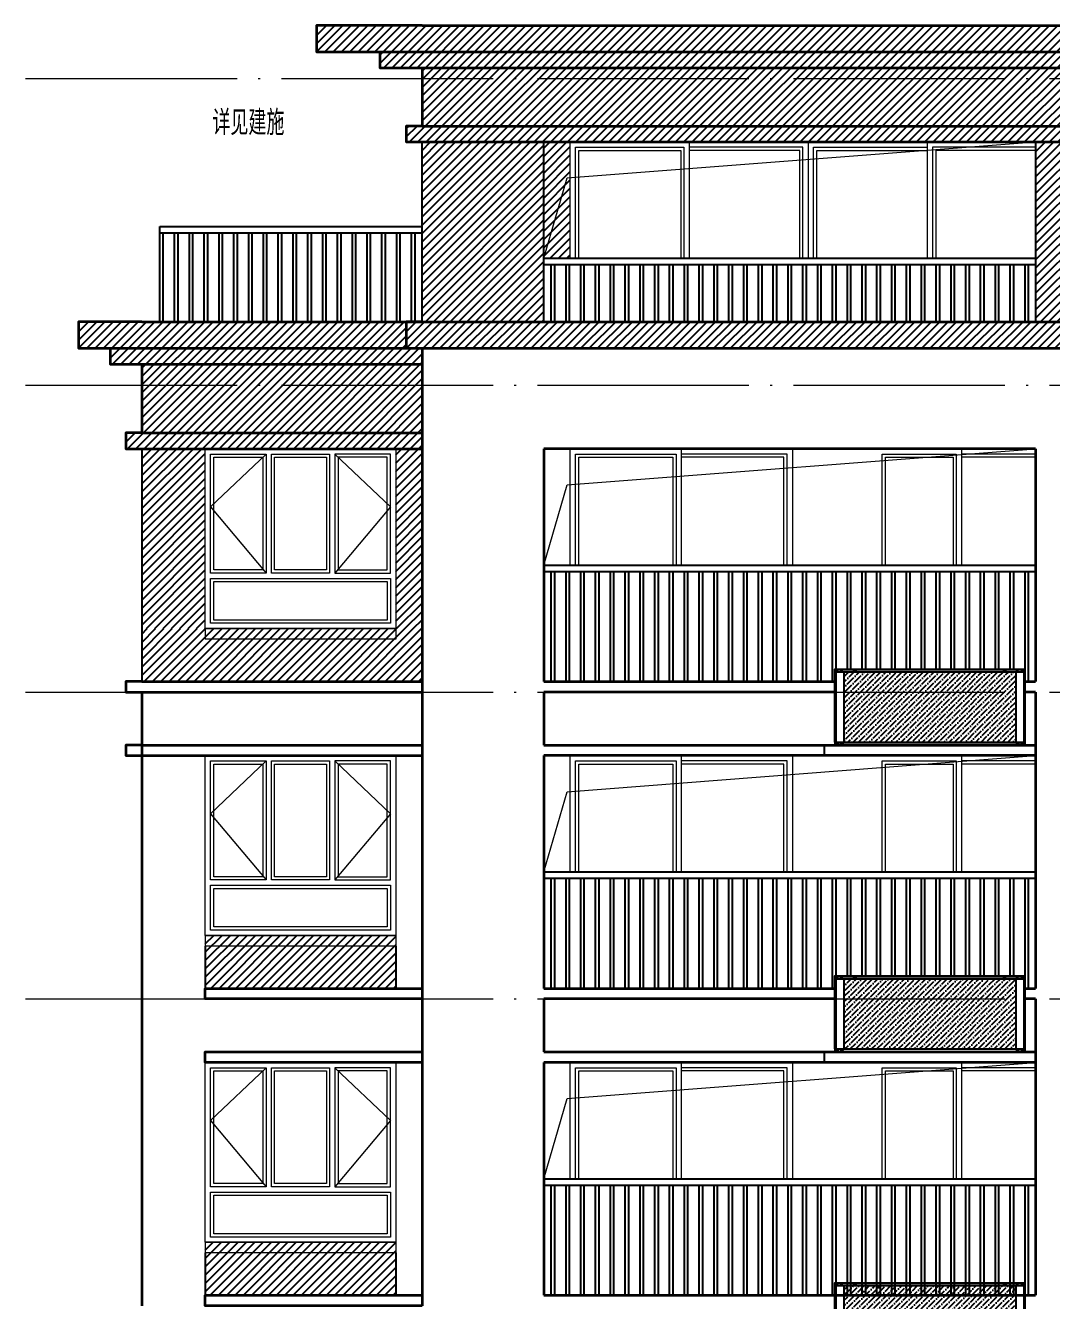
# Model space of a CAD drawing. Extents: x -518115 to 790560, y -210384 to 1628073.
# Drawn here: x 419417 to 429117, y 137999 to 150049 of the extents above; entities that cross this region are included whole.
import ezdxf
from ezdxf.xclip import XClip

# ---------------------------------------------------------------- set-up
doc = ezdxf.new("R2010")
doc.units = 0
doc.header["$LTSCALE"] = 1000
doc.header["$MEASUREMENT"] = 0
doc.header["$XCLIPFRAME"] = 0
doc.linetypes.add('DOTE', pattern=[2.4200000000000004, 2, -0.2, 0.02, -0.2])
for name, color, linetype in [('3-剖面填充（细）', 250, 'Continuous'), ('PUB_TEXT', 4, 'Continuous'), ('Stair-栏杆', 142, 'Continuous'), ('修改标示', 212, 'Continuous')]:
    doc.layers.add(name, color=color, linetype=linetype)
for name, color, linetype, lineweight in [('DOTE', 19, 'DOTE', 9), ('WALL', 9, 'Continuous', 40), ('WINDOW', 144, 'Continuous', 15), ('立面-中轮廓线', 213, 'Continuous', 35), ('立面-普通轮廓', 7, 'Continuous', 18), ('立面-洞口示意', 152, 'Continuous', 13), ('立面-窗开启线', 250, 'Continuous', 13)]:
    doc.layers.add(name, color=color, linetype=linetype, lineweight=lineweight)
doc.styles.add('_TCH_AXIS', font='COMPLEX', dxfattribs={"bigfont": 'GBCBIG'})
pattern_1 = [(45, (3.463355824351311e-08, 99772.63961436623), (-39.28862052967754, 39.28862052967754), [])]

# ---------------------------------------------------------------- blocks, each defined once
blk = doc.blocks.new('hfhfthfthf')
at = {"layer": 'Stair-栏杆'}
for p, q in [((424316.5786998163, 36475.99991834373), (428966.5787161089, 36475.99991834373)), ((424316.5786998163, 36415.99991834466), (428966.5787161089, 36415.99991834466))]:
    blk.add_line(p, q, dxfattribs=at)
for points in [[(424386.5786998165, 35376), (424386.5786998165, 36415.99991834466)], [(424416.5786998165, 36415.99991834466), (424416.5786998165, 35376)], [(424526.5786998165, 35376), (424526.5786998165, 36415.99991834466)], [(424556.5786998165, 36415.99991834466), (424556.5786998165, 35376)], [(424666.5786998165, 35376), (424666.5786998165, 36415.99991834466)], [(424696.5786998165, 36415.99991834466), (424696.5786998165, 35376)], [(424806.5786998165, 35376), (424806.5786998165, 36415.99991834466)], [(424836.5786998165, 36415.99991834466), (424836.5786998165, 35376)], [(424946.5786998165, 35376), (424946.5786998165, 36415.99991834466)], [(424976.5786998165, 36415.99991834466), (424976.5786998165, 35376)], [(425086.5786998165, 35376), (425086.5786998165, 36415.99991834466)], [(425116.5786998165, 36415.99991834466), (425116.5786998165, 35376)], [(425226.5786998165, 35376), (425226.5786998165, 36415.99991834466)], [(425256.5786998165, 36415.99991834466), (425256.5786998165, 35376)], [(425366.5786998165, 35376), (425366.5786998165, 36415.99991834466)], [(425396.5786998165, 36415.99991834466), (425396.5786998165, 35376)], [(425506.5786998165, 35376), (425506.5786998165, 36415.99991834466)], [(425536.5786998165, 36415.99991834466), (425536.5786998165, 35376)], [(425646.5786998165, 35376), (425646.5786998165, 36415.99991834466)], [(425676.5786998165, 36415.99991834466), (425676.5786998165, 35376)], [(425786.5786998165, 35376), (425786.5786998165, 36415.99991834466)], [(425816.5786998165, 36415.99991834466), (425816.5786998165, 35376)], [(425926.5786998165, 35376), (425926.5786998165, 36415.99991834466)], [(425956.5786998165, 36415.99991834466), (425956.5786998165, 35376)], [(426066.5786998165, 35376), (426066.5786998165, 36415.99991834466)], [(426096.5786998165, 36415.99991834466), (426096.5786998165, 35376)], [(426206.5786998165, 35376), (426206.5786998165, 36415.99991834466)], [(426236.5786998165, 36415.99991834466), (426236.5786998165, 35376)], [(426346.5786998165, 35376), (426346.5786998165, 36415.99991834466)], [(426376.5786998165, 36415.99991834466), (426376.5786998165, 35376)], [(426486.5786998165, 35376), (426486.5786998165, 36415.99991834466)], [(426516.5786998165, 36415.99991834466), (426516.5786998165, 35376)], [(426626.5786998165, 35376), (426626.5786998165, 36415.99991834466)], [(426656.5786998165, 36415.99991834466), (426656.5786998165, 35376)], [(426766.5786998165, 35376), (426766.5786998165, 36415.99991834466)], [(426796.5786998165, 36415.99991834466), (426796.5786998165, 35376)], [(426906.5786998165, 35376), (426906.5786998165, 36415.99991834466)], [(426936.5786998165, 36415.99991834466), (426936.5786998165, 35376)], [(427046.5786998165, 35376), (427046.5786998165, 36415.99991834466)], [(427076.5786998165, 36415.99991834466), (427076.5786998165, 35376)], [(427186.5786998165, 35376), (427186.5786998165, 36415.99991834466)], [(427216.5786998165, 36415.99991834466), (427216.5786998165, 35376)], [(427326.5786998165, 35376), (427326.5786998165, 36415.99991834466)], [(427356.5786998165, 36415.99991834466), (427356.5786998165, 35376)], [(427466.5786998165, 35376), (427466.5786998165, 36415.99991834466)], [(427496.5786998165, 36415.99991834466), (427496.5786998165, 35376)], [(427606.5786998165, 35376), (427606.5786998165, 36415.99991834466)], [(427636.5786998165, 36415.99991834466), (427636.5786998165, 35376)], [(427746.5786998165, 35376), (427746.5786998165, 36415.99991834466)], [(427776.5786998165, 36415.99991834466), (427776.5786998165, 35376)], [(427886.5786998165, 35376), (427886.5786998165, 36415.99991834466)], [(427916.5786998165, 36415.99991834466), (427916.5786998165, 35376)], [(428026.5786998165, 35376), (428026.5786998165, 36415.99991834466)], [(428056.5786998165, 36415.99991834466), (428056.5786998165, 35376)], [(428166.5786998165, 35376), (428166.5786998165, 36415.99991834466)], [(428196.5786998165, 36415.99991834466), (428196.5786998165, 35376)], [(428306.5786998165, 35376), (428306.5786998165, 36415.99991834466)], [(428336.5786998165, 36415.99991834466), (428336.5786998165, 35376)], [(428446.5786998165, 35376), (428446.5786998165, 36415.99991834466)], [(428476.5786998165, 36415.99991834466), (428476.5786998165, 35376)], [(428586.5786998165, 35376), (428586.5786998165, 36415.99991834466)], [(428616.5786998165, 36415.99991834466), (428616.5786998165, 35376)], [(428726.5786998165, 35376), (428726.5786998165, 36415.99991834466)], [(428756.5786998165, 36415.99991834466), (428756.5786998165, 35376)], [(428866.5786998165, 35376), (428866.5786998165, 36415.99991834466)], [(428896.5786998165, 36415.99991834466), (428896.5786998165, 35376)]]:
    blk.add_lwpolyline(points, dxfattribs=at)
blk = doc.blocks.new('A$C6BC36758')
at = {"layer": 'WINDOW'}
for points in [[(-1750.000285381684, 1650), (-1225.000285381684, 1650), (-1225.000285381684, 525), (-1750.000285381684, 525)], [(-1175.000285381684, 1650), (-624.9999999997672, 1650), (-624.9999999997672, 525), (-1175.000285381684, 525)], [(-50, 1650), (-575, 1650), (-575, 525), (-50, 525)], [(-1750.000285381684, 475), (-50, 475), (-50, 50), (-1750.000285381684, 50)]]:
    blk.add_lwpolyline(points, close=True, dxfattribs=at)
at = {"layer": 'WINDOW', "color": 250}
for points in [[(-1720.000285381684, 1620), (-1255.000285381684, 1620), (-1255.000285381684, 555), (-1720.000285381684, 555)], [(-1145.000285381684, 1620), (-654.9999999997672, 1620), (-654.9999999997672, 555), (-1145.000285381684, 555)], [(-80, 1620), (-545, 1620), (-545, 555), (-80, 555)], [(-1720.000285381684, 445), (-80, 445), (-80, 80), (-1720.000285381684, 80)]]:
    blk.add_lwpolyline(points, close=True, dxfattribs=at)
at = {"layer": '立面-普通轮廓'}
blk.add_lwpolyline([(-1800.000285381684, 1700), (0, 1700), (0, 0), (-1800.000285381684, 0)], close=True, dxfattribs=at)
at = {"layer": '立面-窗开启线', "color": 251, "ltscale": 0.5, "true_color": 0x636466}
for points in [[(-1225.000285381684, 1650), (-1750.000285381684, 1150), (-1225.000285381684, 525)], [(-575, 1650), (-50, 1150), (-575, 525)]]:
    blk.add_lwpolyline(points, dxfattribs=at)
blk = doc.blocks.new('A$C28396737')
at = {"layer": 'WINDOW'}
blk.add_line((-800.000142690842, 2299.999999992666), (-800.000142690842, 0), dxfattribs=at)
for points in [[(-1550.000285381684, 2249.999999992666), (-850.0001426907838, 2249.999999992608), (-850.0001426907838, 49.99999999994179), (-1550.000285381684, 50)], [(-49.99999999988358, 2249.999999992666), (-800.0001426907838, 2249.999999992608), (-800.0001426907838, 49.99999999994179), (-49.99999999988358, 50)]]:
    blk.add_lwpolyline(points, close=True, dxfattribs=at)
at = {"layer": 'WINDOW', "color": 250}
blk.add_lwpolyline([(-1520.000285381684, 2219.999999992666), (-880.0001426907838, 2219.999999992608), (-880.0001426907838, 79.99999999994179), (-1520.000285381684, 80)], close=True, dxfattribs=at)
blk.add_lwpolyline([(-800.000142690842, 80), (-79.99999999988358, 80), (-79.99999999988358, 2219.999999992666), (-800.000142690842, 2219.999999992666)], dxfattribs=at)
at = {"layer": '立面-普通轮廓'}
blk.add_lwpolyline([(-1600.000285381684, 2299.999999992666), (0, 2299.999999992666), (0, 0), (-1600.000285381684, 0)], close=True, dxfattribs=at)
blk = doc.blocks.new('A$C41BE1890')
at = {"layer": 'WINDOW'}
blk.add_line((-1050.000142690842, 2299.999999992666), (-1050.000142690842, 0), dxfattribs=at)
for points in [[(-2050.000285381684, 2249.999999992666), (-1100.000142690784, 2249.999999992608), (-1100.000142690784, 49.99999999994179), (-2050.000285381684, 50)], [(-49.99999999988358, 2249.999999992666), (-1050.000142690784, 2249.999999992608), (-1050.000142690784, 49.99999999994179), (-49.99999999988358, 50)]]:
    blk.add_lwpolyline(points, close=True, dxfattribs=at)
at = {"layer": 'WINDOW', "color": 250}
blk.add_lwpolyline([(-2020.000285381684, 2219.999999992666), (-1130.000142690784, 2219.999999992608), (-1130.000142690784, 79.99999999994179), (-2020.000285381684, 80)], close=True, dxfattribs=at)
blk.add_lwpolyline([(-1050.000142690842, 80), (-79.99999999988358, 80), (-79.99999999988358, 2219.999999992666), (-1050.000142690842, 2219.999999992666)], dxfattribs=at)
at = {"layer": '立面-普通轮廓'}
blk.add_lwpolyline([(-2100.000285381684, 2299.999999992666), (0, 2299.999999992666), (0, 0), (-2100.000285381684, 0)], close=True, dxfattribs=at)
blk = doc.blocks.new('A$C311C5180')
at = {"layer": 'WINDOW'}
for p, q in [((-3375.000142690842, 2299.999999992666), (-3375.000142690842, 0)), ((-2250.000142690958, 2299.999999992666), (-2250.000142690958, 0)), ((-1125.000142690842, 2299.999999992666), (-1125.000142690842, 0))]:
    blk.add_line(p, q, dxfattribs=at)
for points in [[(-4450.000285381684, 2249.999999992666), (-3425.000142690842, 2249.999999992608), (-3425.000142690842, 49.99999999994179), (-4450.000285381684, 50)], [(-2300.000142690842, 2249.999999992666), (-3375.000142690842, 2249.999999992608), (-3375.000142690842, 49.99999999994179), (-2300.000142690842, 50)], [(-2200.000142690842, 2249.999999992666), (-1125.000142690842, 2249.999999992608), (-1125.000142690842, 49.99999999994179), (-2200.000142690842, 50)], [(-50, 2249.999999992666), (-1075.000142690842, 2249.999999992608), (-1075.000142690842, 49.99999999994179), (-50, 50)]]:
    blk.add_lwpolyline(points, close=True, dxfattribs=at)
at = {"layer": 'WINDOW', "color": 250}
for points in [[(-4420.000285381684, 2219.999999992666), (-3455.000142690842, 2219.999999992608), (-3455.000142690842, 79.99999999994179), (-4420.000285381684, 80)], [(-80, 2219.999999992666), (-1045.000142690842, 2219.999999992608), (-1045.000142690842, 79.99999999994179), (-80, 80)]]:
    blk.add_lwpolyline(points, close=True, dxfattribs=at)
for points in [[(-3375.000142690842, 80), (-2330.000142690842, 80), (-2330.000142690842, 2219.999999992666), (-3375.000142690842, 2219.999999992666)], [(-1125.000142690842, 80), (-2170.000142690842, 80), (-2170.000142690842, 2219.999999992666), (-1125.000142690842, 2219.999999992666)]]:
    blk.add_lwpolyline(points, dxfattribs=at)
at = {"layer": '立面-普通轮廓'}
blk.add_lwpolyline([(-4500.000285381684, 2299.999999992666), (0, 2299.999999992666), (0, 0), (-4500.000285381684, 0)], close=True, dxfattribs=at)
blk = doc.blocks.new('A$C0FC9229A')
at = {"color": 164}
blk.add_wipeout([(1079.579837211702, 1056.4612844407857), (1079.0798372109443, 1056.961284441528), (-922.9201627899898, 1056.9612844389592), (-923.4201627882102, 1056.4612844407295), (-923.4201627881281, 1026.9612844414949), (-921.9201627881267, 1026.9612844417134), (-921.9201627881266, 286.96128444166413), (-923.4201627881263, 286.96128444170995), (-923.4201627882101, 257.4612844426099), (-922.92016278999, 256.96128444438006), (1079.0798372109446, 256.96128444187), (1079.5798372117024, 257.4612844426122), (1079.5798372118738, 286.9612844416141), (1078.0798372118734, 286.961284441712), (1078.0798372118734, 1026.9612844416044), (1079.5798372118675, 1026.9612844419455)], dxfattribs=at).translate(0, 0, -1e-08).dxf.layer = 'WALL'
h = blk.add_hatch()
h.set_pattern_fill('ANSI36', color=164, scale=25, style=0)
h.set_pattern_definition([(45, (0, 0), (21.04747528375584, 77.17407604043804), [99.21875, -19.84375, 0, -19.84375])])
h.paths.add_polyline_path([(982.5813084756956, 286.9612844416974), (982.5813084756956, 1026.961284441697), (-825.9216340542771, 1026.961284441671), (-825.9216340542771, 286.9612844416711)])
for p, q in [((-923.4201627881266, 1026.96128444167), (-923.4201627881266, 1056.461284440738)), ((-923.4201627881266, 1056.461284440738), (-922.9201627899893, 1056.461284440738)), ((-923.4201627881266, 1051.754177659896), (1079.579837211873, 1051.754177659925)), ((-923.4201627881266, 1026.96128444167), (1079.579837211873, 1026.961284441699)), ((-922.9201627899893, 1056.961284441553), (1079.079837210942, 1056.961284441582)), ((-922.9201627899893, 1026.96128444167), (-922.9201627899893, 1056.961284441553)), ((-922.9201627899893, 1056.814837830636), (1079.079837210942, 1056.814837830665)), ((-922.9201627899893, 1052.107731049909), (1079.079837210942, 1052.107731049939)), ((-921.9201627881266, 286.9612844416697), (-921.9201627881266, 1026.96128444167)), ((-921.5666091800667, 1026.96128444167), (-921.5666091800667, 286.9613622748584)), ((-921.0716340537183, 286.9612844416697), (-921.0716340537183, 1026.96128444167)), ((-912.068080663681, 1026.96128444167), (-912.068080663681, 286.9612844416697)), ((-911.9201627885923, 1056.814837830636), (-911.9201627885923, 1026.96128444167)), ((-911.7145272712223, 1026.96128444167), (-911.7145272712223, 286.9612844416697)), ((-896.9201627885923, 1039.848035787727), (-899.4201627899893, 1038.404660114698)), ((-899.4201627899893, 1038.404660114698), (-899.4201627899893, 1035.517908768525)), ((-899.4201627899893, 1035.517908768525), (-896.9201627885923, 1034.074533095496)), ((-896.9201627885923, 1029.606468328537), (-896.9201627885923, 1044.316100554686)), ((-894.4201627899893, 1038.404660114698), (-896.9201627885923, 1039.848035787727)), ((-896.9201627885923, 1034.074533095496), (-894.4201627899893, 1035.517908768525)), ((-894.4201627899893, 1035.517908768525), (-894.4201627899893, 1038.404660114698)), ((-846.9201627885923, 1039.848035787727), (-849.4201627899893, 1038.404660114698)), ((-849.4201627899893, 1038.404660114698), (-849.4201627899893, 1035.517908768525)), ((-849.4201627899893, 1035.517908768525), (-846.9201627885923, 1034.074533095496)), ((-846.9201627885923, 1029.606468328537), (-846.9201627885923, 1044.316100554686)), ((-844.4201627899893, 1038.404660114698), (-846.9201627885923, 1039.848035787727)), ((-846.9201627885923, 1034.074533095496), (-844.4201627899893, 1035.517908768525)), ((-844.4201627899893, 1035.517908768525), (-844.4201627899893, 1038.404660114698)), ((-826.4216340524144, 1026.96128444167), (-826.4216340524144, 286.9612844416697)), ((-825.9216340542771, 1026.96128444167), (-825.9216340542771, 286.9612844416697)), ((-719.7339139464311, 1044.642090430745), (-703.1064116298221, 1044.642090430745)), ((-719.7339139464311, 1034.852737898735), (-703.1064116298221, 1034.852737898735)), ((-711.4201627881266, 1054.099483286176), (-711.4201627881266, 1025.40696208764)), ((859.2660860535689, 1044.642090430774), (875.8935883701779, 1044.642090430774)), ((859.2660860535689, 1034.852737898764), (875.8935883701779, 1034.852737898764)), ((867.5798372118734, 1054.099483286205), (867.5798372118734, 1025.406962087669)), ((982.5813084756956, 1026.961284441699), (982.5813084756956, 286.9612844416988)), ((1003.079837209545, 1039.848035787756), (1000.579837210942, 1038.404660114727)), ((1000.579837210942, 1038.404660114727), (1000.579837210942, 1035.517908768554)), ((1000.579837210942, 1035.517908768554), (1003.079837209545, 1034.074533095525)), ((1003.079837209545, 1029.606468328566), (1003.079837209545, 1044.316100554715)), ((1005.579837210942, 1038.404660114727), (1003.079837209545, 1039.848035787756)), ((1003.079837209545, 1034.074533095525), (1005.579837210942, 1035.517908768554)), ((1005.579837210942, 1035.517908768554), (1005.579837210942, 1038.404660114727)), ((1053.079837211873, 1039.848035787756), (1050.579837210942, 1038.404660114727)), ((1050.579837210942, 1038.404660114727), (1050.579837210942, 1035.517908768554)), ((1050.579837210942, 1035.517908768554), (1053.079837211873, 1034.074533095525)), ((1053.079837209545, 1029.606468328566), (1053.079837209545, 1044.316100554715)), ((1055.579837210942, 1038.404660114727), (1053.079837211873, 1039.848035787756)), ((1053.079837211873, 1034.074533095525), (1055.579837210942, 1035.517908768554)), ((1055.579837210942, 1035.517908768554), (1055.579837210942, 1038.404660114727)), ((1067.874201694503, 1026.961284441699), (1067.874201694503, 286.9612844416988)), ((1068.079837211873, 1056.961284441582), (1068.079837211873, 1026.961284441699)), ((1068.227755086962, 1026.961284441699), (1068.227755086962, 286.9612844416988)), ((1077.231308476999, 286.9612844416988), (1077.231308476999, 1026.961284441699)), ((1077.726283603348, 1026.961284441699), (1077.726283603348, 286.9613622748875)), ((1078.079837211873, 286.9612844416988), (1078.079837211873, 1026.961284441699)), ((1079.079837210942, 1026.961284441699), (1079.079837210942, 1056.961284441582)), ((1079.579837211873, 1056.461284440767), (1079.079837210942, 1056.461284440767)), ((1079.579837211873, 1026.961284441699), (1079.579837211873, 1056.461284440767)), ((-923.4201627881266, 286.9612844416697), (1079.579837211873, 286.9612844416988)), ((-923.4201627881266, 286.9612844416697), (-923.4201627881266, 257.461284442601)), ((-922.9201627899893, 286.9612844416697), (-922.9201627899893, 256.9612844417861)), ((-921.9201627881266, 286.9612844416697), (-825.9216340542771, 286.9612844416697)), ((-911.9201627885923, 257.107731052587), (-911.9201627885923, 286.9612844416697)), ((-899.4201627899893, 278.4046601146983), (-896.9201627885923, 279.8480357878434)), ((-899.4201627899893, 275.5179087686411), (-899.4201627899893, 278.4046601146983)), ((-896.9201627885923, 274.0745330956124), (-899.4201627899893, 275.5179087686411)), ((-896.9201627885923, 284.3161005548027), (-896.9201627885923, 269.6064683286531)), ((-896.9201627885923, 279.8480357878434), (-894.4201627899893, 278.4046601146983)), ((-894.4201627899893, 275.5179087686411), (-896.9201627885923, 274.0745330956124)), ((-894.4201627899893, 278.4046601146983), (-894.4201627899893, 275.5179087686411)), ((-849.4201627899893, 278.4046601146983), (-846.9201627885923, 279.8480357878434)), ((-849.4201627899893, 275.5179087686411), (-849.4201627899893, 278.4046601146983)), ((-846.9201627885923, 274.0745330956124), (-849.4201627899893, 275.5179087686411)), ((-846.9201627885923, 284.3161005548027), (-846.9201627885923, 269.6064683286531)), ((-846.9201627885923, 279.8480357878434), (-844.4201627899893, 278.4046601146983)), ((-844.4201627899893, 275.5179087686411), (-846.9201627885923, 274.0745330956124)), ((-844.4201627899893, 278.4046601146983), (-844.4201627899893, 275.5179087686411)), ((1000.579837210942, 278.4046601148439), (1003.079837209545, 279.8480357878725)), ((1000.579837210942, 275.5179087686702), (1000.579837210942, 278.4046601148439)), ((1003.079837209545, 274.0745330956415), (1000.579837210942, 275.5179087686702)), ((1003.079837209545, 284.3161005548318), (1003.079837209545, 269.6064683286822)), ((1003.079837209545, 279.8480357878725), (1005.579837210942, 278.4046601148439)), ((1005.579837210942, 275.5179087686702), (1003.079837209545, 274.0745330956415)), ((1005.579837210942, 278.4046601148439), (1005.579837210942, 275.5179087686702)), ((1050.579837210942, 278.4046601148439), (1053.079837211873, 279.8480357878725)), ((1050.579837210942, 275.5179087686702), (1050.579837210942, 278.4046601148439)), ((1053.079837211873, 274.0745330956415), (1050.579837210942, 275.5179087686702)), ((1053.079837209545, 284.3161005548318), (1053.079837209545, 269.6064683286822)), ((1053.079837211873, 279.8480357878725), (1055.579837210942, 278.4046601148439)), ((1055.579837210942, 275.5179087686702), (1053.079837211873, 274.0745330956415)), ((1055.579837210942, 278.4046601148439), (1055.579837210942, 275.5179087686702)), ((1068.079837211873, 256.9612844418152), (1068.079837211873, 286.9612844416988)), ((1079.079837210942, 286.9612844416988), (1079.079837210942, 256.9612844418152)), ((1079.579837211873, 286.9612844416988), (1079.579837211873, 257.4612844426301)), ((-923.4201627881266, 262.1683912233275), (1079.579837211873, 262.1683912233566)), ((-923.4201627881266, 257.461284442601), (-922.9201627899893, 257.461284442601)), ((-922.9201627899893, 261.8148378334299), (1079.079837210942, 261.814837833459)), ((-922.9201627899893, 257.107731052587), (1079.079837210942, 257.1077310526161)), ((-922.9201627899893, 256.9612844417861), (1079.079837210942, 256.9612844418152)), ((1079.579837211873, 257.4612844426301), (1079.079837210942, 257.4612844426301))]:
    blk.add_line(p, q, dxfattribs=at)
for points in [[(-923.4201627881266, 1051.754177659896), (-923.382646670565, 1051.888544058689), (-923.2743637273088, 1052.003718933818), (-923.1117844744585, 1052.080736328644), (-922.9201627899893, 1052.107731049909)], [(1079.579837211873, 1051.754177659925), (1079.541776977945, 1051.889476683282), (1079.433390601072, 1052.004177660274), (1079.271178926341, 1052.080818401126), (1079.079837210942, 1052.107731049939)], [(-923.4201627881266, 262.1683912233275), (-923.382646670565, 262.0340248246503), (-923.2743637273088, 261.9188499495212), (-923.1117844744585, 261.8418325546954), (-922.9201627899893, 261.8148378334299)], [(1079.579837211873, 262.1683912233566), (1079.541776977945, 262.0330922001158), (1079.433390601072, 261.9183912230073), (1079.271178926341, 261.8417504822719), (1079.079837210942, 261.814837833459)]]:
    blk.add_lwpolyline(points, dxfattribs=at)
for centre, radius in [((-896.9201627885923, 1036.96128444167), 9.999999999959998), ((-896.9201627885923, 1036.96128444167), 9.499999999199998), ((-846.9201627885923, 1036.96128444167), 9.999999999959998), ((-846.9201627885923, 1036.96128444167), 9.499999999199998), ((1003.079837209545, 1036.961284441699), 9.999999999959998), ((1003.079837209545, 1036.961284441699), 9.499999999199998), ((1053.079837211873, 1036.961284441699), 9.999999999959998), ((1053.079837211873, 1036.961284441699), 9.499999999199998), ((-896.9201627885923, 276.9612844416697), 9.999999999959998), ((-896.9201627885923, 276.9612844416697), 9.499999999199998), ((-846.9201627885923, 276.9612844416697), 9.999999999959998), ((-846.9201627885923, 276.9612844416697), 9.499999999199998), ((1003.079837209545, 276.9612844416988), 9.999999999959998), ((1003.079837209545, 276.9612844416988), 9.499999999199998), ((1053.079837211873, 276.9612844416988), 9.999999999959998), ((1053.079837211873, 276.9612844416988), 9.499999999199998)]:
    blk.add_circle(centre, radius, dxfattribs=at)
for centre, radius, start, end in [((-922.9201627899893, 1056.461284440738), 0.4999999982210284, 90, 180), ((-719.9783924506046, 1039.74741416474), 4.900778049206776, 87.14057591316207, 272.8594240868379), ((-702.8619331256486, 1039.74741416474), 4.900778049206776, 267.1405759131621, 92.85942408683792), ((859.0216075493954, 1039.747414164769), 4.900778049206776, 87.14057591316207, 272.8594240868379), ((876.1380668743514, 1039.747414164769), 4.900778049206776, 267.1405759131621, 92.85942408683792), ((1079.079837210942, 1056.461284440767), 0.5000000007600001, 0, 90), ((-922.9201627899893, 257.461284442601), 0.4999999982210284, 180, 270), ((1079.079837210942, 257.4612844426301), 0.5000000007600001, 270, 0)]:
    blk.add_arc(centre, radius, start, end, dxfattribs=at)
blk = doc.blocks.new('GDGTFHFHFGHB')
at = {"layer": '立面-中轮廓线'}
for p, q in [((420516.578702806, 38176), (420516.578702806, 35275.99999999988)), ((423166.5787371339, 38176.00000000001), (423166.5787371339, 35276.00000000003)), ((424316.5786998163, 38176.00000000001), (424316.5786998163, 37676.00000000012)), ((428966.5787161089, 38176.00000000002), (428966.5787161089, 35375.99999999977)), ((424316.5786998163, 37576.00000000012), (424316.5786998163, 35375.99999999977))]:
    blk.add_line(p, q, dxfattribs=at)
for points in [[(423166.5787371339, 37575.99999999945), (421116.5787028348, 37576.00000000012), (421116.5787028348, 37676.00000000012), (423166.5787371339, 37676.00000000012)], [(424316.5786998163, 37676.00000000012), (428966.5787161089, 37676.00000000012)], [(428966.5787161089, 37576.00000000055), (424316.5786998163, 37576.00000000012)], [(423166.5787371339, 35276.00000000003), (421116.5787028348, 35275.99999999977), (421116.5787028348, 35375.99999999977), (423166.5787371339, 35375.99999999951)], [(424316.5786998163, 35375.99999999977), (428966.5787161089, 35375.99999999977)]]:
    blk.add_lwpolyline(points, dxfattribs=at)
at = {"layer": '立面-普通轮廓'}
for points in [[(421116.5718983285, 35876.00000000012), (421116.5718983285, 35776.00000000023)], [(421116.5787028351, 35876.00000000023), (422916.5787028322, 35876.00000000035), (422916.5787028738, 35776.00000000058), (421116.5787028351, 35776.00000000023)]]:
    blk.add_lwpolyline(points, dxfattribs=at)
at = {"layer": '立面-洞口示意'}
blk.add_lwpolyline([(424316.5786998165, 36475.99991834373), (424536.0482824345, 37234.75898119411), (428966.5787161089, 37576.00000000055)], dxfattribs=at)
for name, p in [('A$C6BC36758', (422916.578702835, 35876.00000000035)), ('hfhfthfthf', (0, 0))]:
    blk.add_blockref(name, p)
ref = blk.add_blockref('A$C41BE1890', (426666.5787025858, 35275.99999999999))
XClip(ref).set_block_clipping_path([(-2100.000285381684, 1199.9999183437394), (0, 2299.9999999926586)])
ref = blk.add_blockref('A$C28396737', (429066.4852851368, 35276.00000000002))
XClip(ref).set_block_clipping_path([(-1600.0002853815677, 1199.9999183437103), (-99.90656902786577, 2300.0000000003856)])
blk = doc.blocks.new('GHFHTFHFTHF')
at = {"layer": '3-剖面填充（细）'}
h = blk.add_hatch(dxfattribs=at)
h.set_pattern_fill('ANSI31', color=256, scale=35)
h.set_pattern_definition([(45, (0, 0), (-39.28862052967754, 39.28862052967754), [])])
h.paths.add_polyline_path([(421116.5787028351, 44075.99999999988), (422916.578702835, 44076.00000000666), (422916.578702835, 44576.00000000713), (421116.5787028351, 44576.00000000023)])
for p, q in [((421116.5787028351, 44476.00000000023), (421116.5787028348, 44075.99999999977)), ((422916.5787028351, 44475.99999999919), (422916.5787028348, 44075.99999999872))]:
    blk.add_line(p, q, dxfattribs=at)

msp = doc.modelspace()

# ---------------------------------------------------------------- hatches: boundary and pattern name
at = {"layer": '3-剖面填充（细）'}
h = msp.add_hatch(dxfattribs=at)
h.set_pattern_fill('ANSI31', color=256, scale=35)
h.set_pattern_definition([(45, (-400.0002768328995, 103772.6396167126), (-39.28862052967754, 39.28862052967754), [])])
h.paths.add_polyline_path([(445616.5821117261, 148948.6396143684), (445616.5821117261, 150048.639616715), (422166.5787456596, 150048.6396167101), (422166.5787456594, 149798.6396167128), (422766.5787442079, 149798.6396143657), (422766.5787442079, 149648.6396143669), (423166.5787371685, 149648.6396167128), (423166.5787371685, 149098.6396143664), (423016.5787371683, 149098.6396143664), (423016.5787371685, 148948.6396143641)])
h = msp.add_hatch(dxfattribs=at)
h.set_pattern_fill('ANSI31', color=256, scale=35)
h.set_pattern_definition([(45, (599.9997146729147, 102372.6396143663), (-39.28862052967754, 39.28862052967754), [])])
h.paths.add_polyline_path([(424316.5786998508, 147248.6396143662), (424316.5786998508, 148948.6396143663), (423166.5787371653, 148948.6396143665), (423166.578737165, 147248.6396143663)])
h = msp.add_hatch(dxfattribs=at)
h.set_pattern_fill('ANSI31', color=256, scale=35)
h.set_pattern_definition([(45, (-4650.000324038789, 102672.6396143666), (-39.28862052967754, 39.28862052967754), [])])
h.paths.add_polyline_path([(424316.5776512607, 147848.6395327105), (424316.5776512608, 148948.6396143654), (424566.5898378491, 148948.6396143641), (424566.5898378494, 147848.6395327093)])
h = msp.add_hatch(dxfattribs=at)
h.set_pattern_fill('ANSI31', color=256, scale=35)
h.set_pattern_definition([(45, (6399.999693647958, 102672.6396143666), (-39.28862052967754, 39.28862052967754), [])])
h.paths.add_polyline_path([(430866.5797503755, 147248.6396143669), (430866.5797503754, 148948.6396143654), (428966.5787161404, 148948.6396143641), (428966.5787161399, 147248.6396143656)])
h = msp.add_hatch(dxfattribs=at)
h.set_pattern_fill('ANSI31', color=256, scale=35)
h.set_pattern_definition([(45, (-2650.000319654879, 100972.6396143662), (-39.28862052967754, 39.28862052967754), [])])
h.paths.add_polyline_path([(423166.580605143, 146048.6396143692), (423166.5768691939, 146998.6396143663), (423016.5787371595, 146998.6396143663), (423016.5787371595, 147248.6396143688), (419916.5787028375, 147248.6396143637), (419916.5787028375, 146998.6396143663), (420216.5787028406, 146998.6396143663), (420216.5787028406, 146848.6396143675), (420516.5787028407, 146848.6396143663), (420516.5787028407, 146198.6396143664), (420366.5787028405, 146198.6396143664), (420366.5787028406, 146048.6396143647)])
h = msp.add_hatch(dxfattribs=at)
h.set_pattern_fill('ANSI31', color=256, scale=35)
h.set_pattern_definition([(45, (449.9997146730311, 100972.6396143662), (-39.28862052967754, 39.28862052967754), [])])
h.paths.add_polyline_path([(445616.5821117261, 146998.6396143612), (445616.5821117261, 147248.6396143612), (423016.5787371654, 147248.6396143637), (423016.578737165, 146998.6396143636)])
h = msp.add_hatch(dxfattribs=at)
h.set_pattern_fill('ANSI31', color=256, scale=35)
h.set_pattern_definition([(45, (-2050.000319645973, 99772.63961436623), (-39.28862052967754, 39.28862052967754), [])])
h.paths.add_polyline_path([(420516.578702846, 144348.639614368), (421116.5784174879, 144348.6396143733), (421116.5784174883, 146048.6396143691), (420516.5787028464, 146048.6396143637)])
h = msp.add_hatch(dxfattribs=at)
h.set_pattern_fill('ANSI31', color=256, scale=35)
h.set_pattern_definition(pattern_1)
h.paths.add_polyline_path([(422916.5787028699, 144348.6396143667), (423166.5787371685, 144348.6396143733), (423166.5787371689, 146048.6396143691), (422916.5787028703, 146048.6396143623)])
h = msp.add_hatch(dxfattribs=at)
h.set_pattern_fill('ANSI31', color=256, scale=35)
h.set_pattern_definition(pattern_1)
h.paths.add_polyline_path([(420516.578702842, 143848.6396143684), (423166.5787371685, 143848.6396143727), (423166.5787371685, 144348.6396143732), (420516.578702842, 144348.6396143688)])
h = msp.add_hatch(dxfattribs=at)
h.set_pattern_fill('ANSI31', color=256, scale=35)
h.set_pattern_definition([(45, (3.463355824351311e-08, 96872.63961436617), (-39.28862052967754, 39.28862052967754), [])])
h.paths.add_polyline_path([(421116.5787028698, 140948.6396143661), (422916.5787028696, 140948.6396143728), (422916.5787028696, 141448.6396143733), (421116.5787028698, 141448.6396143664)])

# ---------------------------------------------------------------- linework, layer by layer
at = {"color": 7}
for p, q in [((423166.5787371685, 147248.6396143663), (423166.5787371684, 148948.6396143664)), ((424316.5786998508, 147248.6396143663), (424316.5786998508, 148948.6396143664)), ((428966.5787161434, 148948.6396143664), (428966.5787161434, 147248.6396143663)), ((420516.5787028495, 146048.6396143663), (420516.578702841, 143848.639614366))]:
    msp.add_line(p, q, dxfattribs=at)
at = {"color": 2}
for points in [[(428966.1298703141, 143248.6396143663), (426966.1298703141, 143248.6396143663), (426966.1298703141, 143148.6396143664), (428966.1298703141, 143148.6396143664)], [(428966.1298703141, 140348.6396143663), (426966.1298703141, 140348.6396143663), (426966.1298703141, 140248.6396143664), (428966.1298703141, 140248.6396143664)]]:
    msp.add_lwpolyline(points, close=True, dxfattribs=at)
at = {"layer": '3-剖面填充（细）'}
for p, q in [((421116.5787028697, 141348.6396143664), (421116.5787028695, 140948.6396143659)), ((422916.5787028697, 141348.6396143654), (422916.5787028695, 140948.6396143649))]:
    msp.add_line(p, q, dxfattribs=at)
at = {"layer": 'DOTE', "linetype": 'DOTE'}
for p, q in [((419416.5787028407, 149548.6396143662), (471816.5787018674, 149548.6396143663)), ((419416.5787028407, 146648.6396143662), (471816.5787018674, 146648.6396143663))]:
    msp.add_line(p, q, dxfattribs=at)
at = {"layer": 'Stair-栏杆'}
for p, q in [((420686.5787028406, 148148.6294899706), (423166.5787371596, 148148.6294899707)), ((420686.5787028406, 148088.6294899716), (423166.5787371595, 148088.6294899716))]:
    msp.add_line(p, q, dxfattribs=at)
for points in [[(420686.5787028406, 147248.6294899706), (420686.5787028406, 148148.6294899706)], [(420716.5787028406, 148088.6294899716), (420716.5787028406, 147248.6294899706)], [(420826.5787028406, 147248.6294899706), (420826.5787028406, 148088.6294899716)], [(420856.5787028406, 148088.6294899716), (420856.5787028406, 147248.6294899706)], [(420966.5787028406, 147248.6294899706), (420966.5787028406, 148088.6294899716)], [(420996.5787028406, 148088.6294899716), (420996.5787028406, 147248.6294899706)], [(421106.5787028406, 147248.6294899706), (421106.5787028406, 148088.6294899716)], [(421136.5787028406, 148088.6294899716), (421136.5787028406, 147248.6294899706)], [(421246.5787028406, 147248.6294899706), (421246.5787028406, 148088.6294899716)], [(421276.5787028406, 148088.6294899716), (421276.5787028406, 147248.6294899706)], [(421386.5787028406, 147248.6294899706), (421386.5787028406, 148088.6294899716)], [(421416.5787028406, 148088.6294899716), (421416.5787028406, 147248.6294899706)], [(421526.5787028406, 147248.6294899706), (421526.5787028406, 148088.6294899716)], [(421556.5787028406, 148088.6294899716), (421556.5787028406, 147248.6294899706)], [(421666.5787028406, 147248.6294899706), (421666.5787028406, 148088.6294899716)], [(421696.5787028406, 148088.6294899716), (421696.5787028406, 147248.6294899706)], [(421806.5787028406, 147248.6294899706), (421806.5787028406, 148088.6294899716)], [(421836.5787028406, 148088.6294899716), (421836.5787028406, 147248.6294899706)], [(421946.5787028406, 147248.6294899706), (421946.5787028406, 148088.6294899716)], [(421976.5787028406, 148088.6294899716), (421976.5787028406, 147248.6294899706)], [(422086.5787028406, 147248.6294899706), (422086.5787028406, 148088.6294899716)], [(422116.5787028406, 148088.6294899716), (422116.5787028406, 147248.6294899706)], [(422226.5787028406, 147248.6294899706), (422226.5787028406, 148088.6294899716)], [(422256.5787028406, 148088.6294899716), (422256.5787028406, 147248.6294899706)], [(422366.5787028406, 147248.6294899706), (422366.5787028406, 148088.6294899716)], [(422396.5787028406, 148088.6294899716), (422396.5787028406, 147248.6294899706)], [(422506.5787028406, 147248.6294899706), (422506.5787028406, 148088.6294899716)], [(422536.5787028406, 148088.6294899716), (422536.5787028406, 147248.6294899706)], [(422646.5787028406, 147248.6294899706), (422646.5787028406, 148088.6294899716)], [(422676.5787028406, 148088.6294899716), (422676.5787028406, 147248.6294899706)], [(422786.5787028406, 147248.6294899706), (422786.5787028406, 148088.6294899716)], [(422816.5787028406, 148088.6294899716), (422816.5787028406, 147248.6294899706)], [(422926.5787028406, 147248.6294899706), (422926.5787028406, 148088.6294899716)], [(422956.5787028406, 148088.6294899716), (422956.5787028406, 147248.6294899706)], [(423066.5787028406, 147248.6294899706), (423066.5787028406, 148088.6294899716)], [(423096.5787028406, 148088.6294899716), (423096.5787028406, 147248.6294899706)]]:
    msp.add_lwpolyline(points, dxfattribs=at)
at = {"layer": '立面-中轮廓线', "color": 2}
for p, q in [((423166.5787371685, 150048.6396143663), (445616.582111726, 150048.6396143663)), ((422766.5787442079, 149798.6396143663), (445616.5821117261, 149798.6396143663)), ((423166.5787371685, 149648.6396143663), (445616.582111726, 149648.6396143663)), ((423166.5787371685, 149098.6396143664), (445616.582111726, 149098.6396143664)), ((423166.5787371685, 148948.6396143664), (445616.582111726, 148948.6396143664)), ((420516.5787028406, 147248.6396143663), (423166.5787371685, 147248.6396143663)), ((423166.5659562895, 147248.6396143663), (445616.582111726, 147248.6396143663)), ((420216.5787028406, 146998.6396143663), (423166.5659562895, 146998.6396143663)), ((423166.5659562895, 146998.6396143663), (445616.582111726, 146998.6396143663)), ((420516.5787028406, 146848.6396143663), (423166.5787371685, 146848.6396143663)), ((420516.5787028406, 146198.6396143664), (423166.5787371685, 146198.6396143664)), ((420516.5787028406, 146048.6396143664), (423166.5787371685, 146048.6396143664)), ((420516.5787028406, 143848.639614366), (423166.5787371685, 143848.6396143657)), ((420516.5787028405, 143748.6396143662), (423166.5787371684, 143748.6396143659)), ((420516.5787028406, 143248.6396143663), (423166.5787371685, 143248.6396143661)), ((420516.5787028417, 143148.6396143666), (423166.5787371696, 143148.6396143663))]:
    msp.add_line(p, q, dxfattribs=at)
at = {"layer": '立面-中轮廓线'}
for p, q in [((423166.5659562895, 146998.6396143663), (423166.5787371685, 143748.6396143662)), ((424316.5786998508, 146048.6396143663), (424316.5786998508, 143848.6396143659)), ((428966.5787161435, 146048.6396143668), (428966.5787161435, 143848.6396143659)), ((420516.5787028406, 143748.6396143662), (420516.5787028406, 140848.6396143661)), ((423166.5787371685, 143748.6396143662), (423166.5787371685, 140848.6396143662)), ((424316.5786998508, 143748.6396143662), (424316.5786998508, 143248.6396143663)), ((428966.5787161435, 143748.6396143662), (428966.5787161435, 140948.6396143659)), ((424316.5786998508, 143148.6396143663), (424316.5786998508, 140948.6396143659))]:
    msp.add_line(p, q, dxfattribs=at)
at = {"layer": '立面-中轮廓线', "color": 2}
for points in [[(423166.5787371685, 150048.6396143663), (422166.5787456626, 150048.6396167128), (422166.5787456626, 149798.6396167128), (422766.5787442079, 149798.6396143663), (422766.5787442079, 149648.6396143663), (423166.5787371685, 149648.6396143663), (423166.5787371685, 149098.6396143664), (423016.5787371685, 149098.6396143664), (423016.5787371685, 148948.6396143664), (423166.5787371685, 148948.6396143664)], [(420516.5787028406, 147248.6396143663), (419916.5787028406, 147248.6396143663), (419916.5787028406, 146998.6396143663), (420216.5787028406, 146998.6396143663), (420216.5787028406, 146848.6396143663), (420516.5787028406, 146848.6396143663), (420516.5787028406, 146198.6396143664), (420366.5787028406, 146198.6396143664), (420366.5787028406, 146048.6396143664), (420516.5787028406, 146048.6396143664)], [(423166.5787371685, 147248.6396143663), (423016.5787371685, 147248.6396143663), (423016.5787371685, 146998.6396143663), (423166.5787371685, 146998.6396143663)], [(420516.5787028406, 143848.639614366), (420366.5787028406, 143848.639614366), (420366.5787028406, 143748.6396143662), (420516.5787028406, 143748.639614366), (420516.5787028406, 143248.6396143663), (420366.5787028406, 143248.6396143663), (420366.5787028406, 143148.6396143663), (420516.578417459, 143148.6396143666)]]:
    msp.add_lwpolyline(points, dxfattribs=at)
at = {"layer": '立面-中轮廓线'}
for points in [[(428966.5787161435, 146048.6396143668), (424316.5786998508, 146048.6396143663)], [(424316.5786998508, 143848.6396143659), (428966.5787161435, 143848.6396143659)], [(428966.5787161435, 143748.6396143664), (424316.5786998508, 143748.6396143659)], [(424316.5786998508, 143248.6396143663), (428966.5787161435, 143248.6396143663)], [(428966.5787161435, 143148.6396143668), (424316.5786998508, 143148.6396143663)], [(423166.5787371685, 140848.6396143662), (421116.5787028694, 140848.6396143659), (421116.5787028694, 140948.6396143659), (423166.5787371685, 140948.6396143657)], [(424316.5786998508, 140948.6396143659), (428966.5787161435, 140948.6396143659)], [(428966.5787161435, 140848.6396143664), (424316.5786998508, 140848.6396143659)]]:
    msp.add_lwpolyline(points, dxfattribs=at)
at = {"layer": '立面-普通轮廓'}
for points in [[(421116.5718983631, 144348.6396143663), (421116.5718983631, 144248.6396143664)], [(421116.5787028697, 144348.6396143664), (422916.5787028667, 144348.6396143665), (422916.5787029084, 144248.6396143668), (421116.5787028697, 144248.6396143664)], [(421116.5718983631, 141448.6396143663), (421116.5718983631, 141348.6396143664)], [(421116.5787028697, 141448.6396143664), (422916.5787028667, 141448.6396143665), (422916.5787029084, 141348.6396143668), (421116.5787028697, 141348.6396143664)]]:
    msp.add_lwpolyline(points, dxfattribs=at)
at = {"layer": '立面-洞口示意'}
for points in [[(424316.578699851, 147848.6395327099), (424536.048282469, 148607.3985955603), (428966.5787161434, 148948.6396143668)], [(424316.5786998511, 144948.6395327099), (424536.048282469, 145707.3985955603), (428966.5787161435, 146048.6396143668)], [(424316.5786998511, 142048.6395327099), (424536.048282469, 142807.3985955603), (428966.5787161435, 143148.6396143668)]]:
    msp.add_lwpolyline(points, dxfattribs=at)

# ---------------------------------------------------------------- block references
at = {"color": 7}
ref = msp.add_blockref('A$C311C5180', (429066.590123231, 146648.6396143662), dxfattribs=at)
XClip(ref).set_block_clipping_path([(-4500.000285381742, 1199.9999183437103), (-100.01140708761523, 2299.999999992673)])
ref = msp.add_blockref('hfhfthfthf', (3.451714292168617e-08, 111372.6396143662), dxfattribs=at)
XClip(ref).set_block_clipping_path([(424316.57869981625, 35876.00000000011), (428966.578716109, 36475.99991834373)])
for name, p in [('A$C6BC36758', (422916.5787028695, 144348.6396143665)), ('hfhfthfthf', (3.457535058259964e-08, 108472.6396143662)), ('A$C6BC36758', (422916.5787028695, 141448.6396143665)), ('hfhfthfthf', (3.457535058259964e-08, 105572.6396143662))]:
    msp.add_blockref(name, p)
ref = msp.add_blockref('A$C41BE1890', (426666.5787026204, 143748.6396143662))
XClip(ref).set_block_clipping_path([(-2100.000285381684, 1199.9999183437394), (0, 2299.9999999926586)])
ref = msp.add_blockref('A$C28396737', (429066.4852851714, 143748.6396143662))
XClip(ref).set_block_clipping_path([(-1600.0002853815677, 1199.9999183437103), (-99.90656902786577, 2300.0000000003856)])
ref = msp.add_blockref('A$C41BE1890', (426666.5787026204, 140848.6396143662))
XClip(ref).set_block_clipping_path([(-2100.000285381684, 1199.9999183437394), (0, 2299.9999999926586)])
ref = msp.add_blockref('A$C28396737', (429066.4852851714, 140848.6396143662))
XClip(ref).set_block_clipping_path([(-1600.0002853815677, 1199.9999183437103), (-99.90656902786577, 2300.0000000003856)])
at = {"layer": '修改标示', "ltscale": 2, "xscale": 0.8976916526008281, "yscale": 0.8976916526008281, "zscale": 0.8976916526008281}
msp.add_blockref('A$C0FC9229A', (427896.0382522138, 137217.9676142813), dxfattribs=at)

# ---------------------------------------------------------------- texts
at = {"layer": 'PUB_TEXT', "style": '_TCH_AXIS'}
msp.add_text('详见建施', height=236.3120567375886, dxfattribs=at).set_placement((421183.6194518298, 149011.9367321969))

# ---------------------------------------------------------------- next in the draw order: block references
msp.add_blockref('GHFHTFHFTHF', (3.463355824351311e-08, 93972.63961436617))
at = {"layer": '修改标示', "ltscale": 2, "xscale": 0.8976916526008281, "yscale": 0.8976916526008281, "zscale": 0.8976916526008281}
for p in [(427896.0382522138, 143017.9676142813), (427896.0382522138, 140117.9676142813)]:
    msp.add_blockref('A$C0FC9229A', p, dxfattribs=at)

# ---------------------------------------------------------------- next in the draw order: linework, layer by layer
at = {"layer": 'DOTE', "linetype": 'DOTE'}
for p, q in [((419416.5787028407, 143748.6396143662), (471816.5787018674, 143748.6396143663)), ((419416.5787028407, 140848.6396143662), (471816.5787018674, 140848.6396143663))]:
    msp.add_line(p, q, dxfattribs=at)

# ---------------------------------------------------------------- next in the draw order: block references
msp.add_blockref('GDGTFHFHFGHB', (3.457535058259964e-08, 102672.6396143662))

doc.saveas('drawing.dxf')
